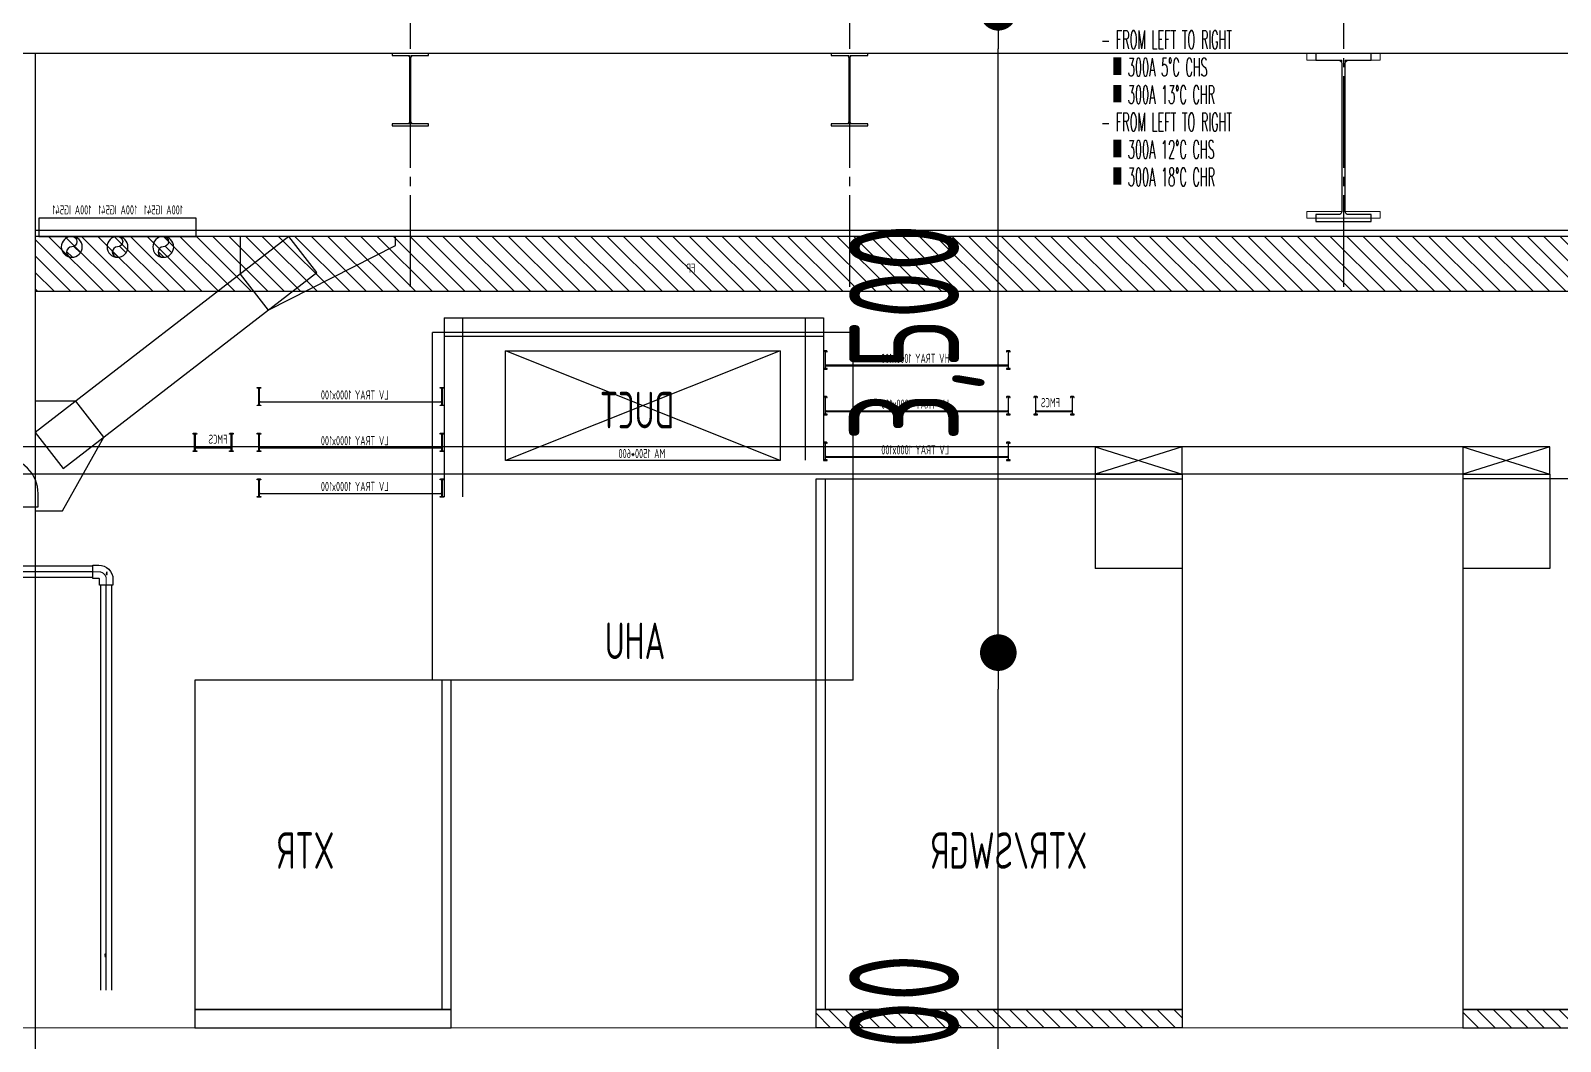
# Model space of a CAD drawing. Header units: millimetres. Extents: x -192235 to 515711, y 45168 to 947868.
# Drawn here: x 175325 to 183685, y 458325 to 463850 of the extents above; entities that cross this region are included whole.
import ezdxf
from ezdxf.enums import TextEntityAlignment as Align

# ---------------------------------------------------------------- set-up
doc = ezdxf.new("R2010")
doc.units = ezdxf.units.MM
doc.header["$LTSCALE"] = 1000
doc.header["$PDMODE"] = 1
doc.linetypes.add('CENTER', pattern=[50.8, 31.75, -6.35, 6.35, -6.35])
doc.linetypes.add('TPH12-SEC-@20-1$0$CENTERK0', pattern=[0.65, 0.5, -0.05, 0.05, -0.05])
for name, color, linetype in [('0317新路徑', 240, 'Continuous'), ('L10 電池室消防排水 動力管', 240, 'Continuous'), ('M-TXT', 3, 'Continuous'), ('TPH12-SEC-@20-1$0$KABE1', 252, 'Continuous'), ('TPH12-SEC-@20-1$0$SIN-M', 252, 'Continuous'), ('TPH12-SEC-@20-1$0$STEEL2', 252, 'Continuous'), ('TPH12-SEC-@20-1$0$STEEL3', 252, 'Continuous'), ('YFM1P-短$0$E-BWY-EQPM-N4', 40, 'Continuous'), ('YFM1P-短$0$E-XTR', 4, 'Continuous'), ('YFM1P-短$0$FS-LINE', 10, 'Continuous'), ('YFM1P-短$0$M-FOUN', 252, 'Continuous'), ('YFM1P-短$0$S-BEAM', 7, 'Continuous'), ('YFM1P-短$0$S-COL', 7, 'Continuous'), ('YFM1P-短$0$S-SLAB-SHOW.200K', 7, 'Continuous'), ('YFM1P-短$0$U-ELE', 2, 'Continuous'), ('YFM1P-短$0$U-TXT', 3, 'Continuous')]:
    doc.layers.add(name, color=color, linetype=linetype)
doc.styles.add('aa-txt', font='simplex.shx', dxfattribs={"width": 0.7, "bigfont": 'chineset.shx'})
doc.styles.add('Romans', font='romans.shx', dxfattribs={"width": 0.6, "bigfont": 'stsl.shx'})
doc.styles.add('TPH12-SEC-@20-1$0$dim-txt', font='isocp.shx', dxfattribs={"width": 0.7, "bigfont": 'chineset.shx'})
doc.styles.add('YFM1P-短$0$dim-txt', font='isocp.shx', dxfattribs={"width": 0.7, "bigfont": 'chineset.shx'})
doc.dimstyles.new('TPH12-SEC-@20-1$0$ARCH-dim-2000', dxfattribs={"dimscale": 2000, "dimtxt": 0.3, "dimasz": 0.1, "dimexe": 0.1, "dimexo": 0.1, "dimgap": 0.05, "dimtad": 1, "dimdec": 0, "dimrnd": 0.1, "dimdsep": 46, "dimlunit": 6, "dimtxsty": 'TPH12-SEC-@20-1$0$dim-txt', "dimblk": 'TPH12-SEC-@20-1$0$_Dot', "dimblk1": 'TPH12-SEC-@20-1$0$_Origin', "dimblk2": 'TPH12-SEC-@20-1$0$_Origin', "dimcen": 2, "dimclrd": 256, "dimclre": 256, "dimclrt": 256, "dimadec": 0, "dimazin": 0, "dimtfac": 1, "dimtdec": 1, "dimtix": 1, "dimtmove": 2, "dimatfit": 3, "dimldrblk": 'TPH12-SEC-@20-1$0$_Origin', "dimfxl": 1, "dimtvp": 1, "dimtolj": 1, "dimarcsym": 0})

# ---------------------------------------------------------------- blocks, each defined once
blk = doc.blocks.new('TPH12-SEC-@20-1$0$_Dot')
at = {"color": 0, "linetype": 'ByBlock', "lineweight": -2}
blk.add_line((-0.5, 0), (-1, 0), dxfattribs=at)
at = {"color": 0, "linetype": 'ByBlock', "const_width": 0.5}
blk.add_lwpolyline([(-0.25, 0, 1), (0.25, 0, 1)], format="xyb", close=True, dxfattribs=at)
blk = doc.blocks.new('*D905')
at = {"layer": 'DEFPOINTS', "color": 0, "transparency": 16777216}
for p in [(180613.4, 460450), (180613.4, 460450), (180613.4, 455950)]:
    blk.add_point(p, dxfattribs=at)
at = {"layer": 'TPH12-SEC-@20-1$0$SIN-M', "lineweight": -2, "transparency": 16777216}
blk.add_line((180613.4, 456150), (180613.4, 460250), dxfattribs=at)
at = {"layer": 'TPH12-SEC-@20-1$0$SIN-M', "lineweight": -2, "transparency": 16777216, "xscale": 200, "yscale": 200, "zscale": 200}
for p, rotation in [((180613.4, 460450), 90), ((180613.4, 455950), 270)]:
    blk.add_blockref('TPH12-SEC-@20-1$0$_Dot', p, dxfattribs=dict(at, rotation=rotation))
at = {"layer": 'TPH12-SEC-@20-1$0$SIN-M', "transparency": 16777216, "insert": (180168.4, 458200), "char_height": 600, "attachment_point": 5, "rotation": 90, "style": 'TPH12-SEC-@20-1$0$dim-txt'}
blk.add_mtext('\\A1;4,500', dxfattribs=at)
blk = doc.blocks.new('TPH12-SEC-@20-1$0$_Origin')
at = {"color": 0, "linetype": 'ByBlock', "lineweight": -2}
blk.add_line((0, 0), (-1, 0), dxfattribs=at)
blk.add_circle((0, 0), 0.5, dxfattribs=at)
blk = doc.blocks.new('*D906')
at = {"layer": 'DEFPOINTS', "color": 0, "transparency": 16777216}
for p in [(180613.4, 463950), (180613.4, 463950), (180613.4, 460450)]:
    blk.add_point(p, dxfattribs=at)
at = {"layer": 'TPH12-SEC-@20-1$0$SIN-M', "lineweight": -2, "transparency": 16777216}
blk.add_line((180613.4, 460650), (180613.4, 463750), dxfattribs=at)
at = {"layer": 'TPH12-SEC-@20-1$0$SIN-M', "lineweight": -2, "transparency": 16777216, "xscale": 200, "yscale": 200, "zscale": 200}
for p, rotation in [((180613.4, 463950), 90), ((180613.4, 460450), 270)]:
    blk.add_blockref('TPH12-SEC-@20-1$0$_Dot', p, dxfattribs=dict(at, rotation=rotation))
at = {"layer": 'TPH12-SEC-@20-1$0$SIN-M', "transparency": 16777216, "insert": (180168.4, 462200), "char_height": 600, "attachment_point": 5, "rotation": 90, "style": 'TPH12-SEC-@20-1$0$dim-txt'}
blk.add_mtext('\\A1;3,500', dxfattribs=at)
blk = doc.blocks.new('YFM1P-短$0$A$C3b3b58d8')
at = {"layer": 'YFM1P-短$0$E-BWY-EQPM-N4'}
for p, q in [((-125, 223.4), (350, 73.4)), ((350, 223.4), (-125, 73.4)), ((350, 223.4), (9603.7, 223.4)), ((1885, 223.4), (2360, 73.4)), ((2360, 223.4), (1885, 73.4)), ((-125, 73.4), (-125, -441.5)), ((350, 73.4), (9603.7, 73.4)), ((350, 73.4), (350, -441.5)), ((1885, 73.4), (1885, -441.5)), ((2360, 73.4), (2360, -441.5)), ((-125, -441.5), (350, -441.5)), ((1885, -441.5), (2360, -441.5))]:
    blk.add_line(p, q, dxfattribs=at)
for points in [[(-125, 73.4), (-125, 223.4), (350, 223.4), (350, 73.4)], [(1885, 73.4), (1885, 223.4), (2360, 223.4), (2360, 73.4)]]:
    blk.add_lwpolyline(points, close=True, dxfattribs=at)
blk = doc.blocks.new('*U1585')
for p, q in [((-1, 9.66), (-1, 9.5)), ((-1, 9.5), (-0.76, 9.5)), ((-0.76, 9.5), (-0.76, 9.66)), ((0.66, 10), (-0.66, 10)), ((-0.66, 9.76), (-0.12, 9.76)), ((-0.12, 9.76), (-0.12, 0.3)), ((0.12, 2.54), (0.12, 9.76)), ((0.12, 9.76), (0.66, 9.76)), ((0.76, 9.66), (0.76, 9.5)), ((0.76, 9.5), (1, 9.5)), ((1, 9.5), (1, 9.66)), ((99, 9.66), (99, 9.5)), ((99, 9.5), (99.24, 9.5)), ((99.24, 9.5), (99.24, 9.66)), ((100.66, 10), (99.34, 10)), ((99.34, 9.76), (99.88, 9.76)), ((99.88, 9.76), (99.88, 2.54)), ((100.12, 0.3), (100.12, 9.76)), ((100.12, 9.76), (100.66, 9.76)), ((100.76, 9.66), (100.76, 9.5)), ((100.76, 9.5), (101, 9.5)), ((101, 9.5), (101, 9.66)), ((-0.12, 0.3), (-1, 0.3)), ((-1, 0.3), (-1, 0)), ((-1, 0), (1, 0)), ((0.12, 1.84), (99.88, 1.84)), ((0.12, 0.3), (0.12, 1.84)), ((1, 0.3), (0.12, 0.3)), ((99.38, 2.04), (0.62, 2.04)), ((1, 0), (1, 0.3)), ((99.88, 0.3), (99, 0.3)), ((99, 0.3), (99, 0)), ((99, 0), (101, 0)), ((99.88, 1.84), (99.88, 0.3)), ((101, 0.3), (100.12, 0.3)), ((101, 0), (101, 0.3))]:
    blk.add_line(p, q)
for centre, radius, start, end in [((-0.66, 9.66), 0.34, 90, 180), ((-0.66, 9.66), 0.1, 90, 180), ((0.66, 9.66), 0.34, 360, 90), ((0.66, 9.66), 0.1, 360, 90), ((99.34, 9.66), 0.34, 90, 180), ((99.34, 9.66), 0.1, 90, 180), ((100.66, 9.66), 0.34, 0, 90), ((100.66, 9.66), 0.1, 360, 90), ((0.62, 2.54), 0.5, 180, 270), ((99.38, 2.54), 0.5, 270, 360)]:
    blk.add_arc(centre, radius, start, end)
blk = doc.blocks.new('*U1586')
for p, q in [((-1, 9.66), (-1, 9.5)), ((-1, 9.5), (-0.76, 9.5)), ((-0.76, 9.5), (-0.76, 9.66)), ((0.66, 10), (-0.66, 10)), ((-0.66, 9.76), (-0.12, 9.76)), ((-0.12, 9.76), (-0.12, 0.3)), ((0.12, 2.54), (0.12, 9.76)), ((0.12, 9.76), (0.66, 9.76)), ((0.76, 9.66), (0.76, 9.5)), ((0.76, 9.5), (1, 9.5)), ((1, 9.5), (1, 9.66)), ((19, 9.66), (19, 9.5)), ((19, 9.5), (19.24, 9.5)), ((19.24, 9.5), (19.24, 9.66)), ((20.66, 10), (19.34, 10)), ((19.34, 9.76), (19.88, 9.76)), ((19.88, 9.76), (19.88, 2.54)), ((20.12, 0.3), (20.12, 9.76)), ((20.12, 9.76), (20.66, 9.76)), ((20.76, 9.66), (20.76, 9.5)), ((20.76, 9.5), (21, 9.5)), ((21, 9.5), (21, 9.66)), ((-0.12, 0.3), (-1, 0.3)), ((-1, 0.3), (-1, 0)), ((-1, 0), (1, 0)), ((0.12, 1.84), (19.88, 1.84)), ((0.12, 0.3), (0.12, 1.84)), ((1, 0.3), (0.12, 0.3)), ((19.38, 2.04), (0.62, 2.04)), ((1, 0), (1, 0.3)), ((19.88, 0.3), (19, 0.3)), ((19, 0.3), (19, 0)), ((19, 0), (21, 0)), ((19.88, 1.84), (19.88, 0.3)), ((21, 0.3), (20.12, 0.3)), ((21, 0), (21, 0.3))]:
    blk.add_line(p, q)
for centre, radius, start, end in [((-0.66, 9.66), 0.34, 90, 180), ((-0.66, 9.66), 0.1, 90, 180), ((0.66, 9.66), 0.34, 360, 90), ((0.66, 9.66), 0.1, 360, 90), ((19.34, 9.66), 0.34, 90, 180), ((19.34, 9.66), 0.1, 90, 180), ((20.66, 9.66), 0.34, 0, 90), ((20.66, 9.66), 0.1, 360, 90), ((0.62, 2.54), 0.5, 180, 270), ((19.38, 2.54), 0.5, 270, 360)]:
    blk.add_arc(centre, radius, start, end)
blk = doc.blocks.new('YFM1P-短$0$A$Ccdcfd3cc')
at = {"layer": 'YFM1P-短$0$M-FOUN', "color": 6}
for p, q in [((0, 0), (0, 1900)), ((0, 1900), (2300, 1900)), ((2300, 0), (2300, 1900)), ((0, 0), (2300, 0))]:
    blk.add_line(p, q, dxfattribs=at)
blk = doc.blocks.new('YFM1P-短$0$剖面元素_3760_4', base_point=(73786.37, -4309.23))
at = {"layer": 'YFM1P-短$0$S-COL', "color": 8, "lineweight": 0}
for p, q in [((75251.37, -3819.23), (75251.37, -3376.73)), ((75321.37, -3819.23), (75321.37, -3376.73)), ((75251.37, -4189.23), (75251.37, -3834.23)), ((75321.37, -4189.23), (75321.37, -3883.03))]:
    blk.add_line(p, q, dxfattribs=at)
blk = doc.blocks.new('YFM1P-短$0$剖面元素_3895_4', base_point=(73786.37, -4309.23))
at = {"layer": 'YFM1P-短$0$S-BEAM', "color": 2, "lineweight": 0}
for p, q in [((74516.37, -3286.73), (74516.37, -3290.33)), ((74535.42, -3290.33), (74516.37, -3290.33)), ((74535.42, -3290.33), (74535.42, -3373.13)), ((74537.32, -3290.33), (74537.32, -3373.13)), ((74556.37, -3290.33), (74537.32, -3290.33)), ((74556.37, -3286.73), (74556.37, -3290.33)), ((74516.37, -3373.13), (74516.37, -3376.73)), ((74535.42, -3373.13), (74516.37, -3373.13)), ((74556.37, -3376.73), (74516.37, -3376.73)), ((74556.37, -3373.13), (74537.32, -3373.13)), ((74556.37, -3373.13), (74556.37, -3376.73))]:
    blk.add_line(p, q, dxfattribs=at)
blk = doc.blocks.new('YFM1P-短$0$剖面元素_3905_4', base_point=(73786.37, -4309.23))
at = {"layer": 'YFM1P-短$0$S-BEAM', "color": 2, "lineweight": 0}
for p, q in [((75036.42, -3286.73), (75036.42, -3287.83)), ((75046.02, -3287.83), (75036.42, -3287.83)), ((75046.02, -3287.83), (75046.02, -3325.23)), ((75046.72, -3287.83), (75046.72, -3325.23)), ((75056.32, -3287.83), (75046.72, -3287.83)), ((75056.32, -3286.73), (75056.32, -3287.83)), ((75036.42, -3325.23), (75036.42, -3326.33)), ((75046.02, -3325.23), (75036.42, -3325.23)), ((75056.32, -3326.33), (75036.42, -3326.33)), ((75056.32, -3325.23), (75046.72, -3325.23)), ((75056.32, -3325.23), (75056.32, -3326.33))]:
    blk.add_line(p, q, dxfattribs=at)
blk = doc.blocks.new('YFM1P-短$0$剖面元素_3925_4', base_point=(73786.37, -4309.23))
at = {"layer": 'YFM1P-短$0$S-BEAM', "color": 2, "lineweight": 0}
for p, q in [((74796.42, -3286.73), (74796.42, -3287.83)), ((74806.02, -3287.83), (74796.42, -3287.83)), ((74806.02, -3287.83), (74806.02, -3325.23)), ((74806.72, -3287.83), (74806.72, -3325.23)), ((74816.32, -3287.83), (74806.72, -3287.83)), ((74816.32, -3286.73), (74816.32, -3287.83)), ((74796.42, -3325.23), (74796.42, -3326.33)), ((74806.02, -3325.23), (74796.42, -3325.23)), ((74816.32, -3326.33), (74796.42, -3326.33)), ((74816.32, -3325.23), (74806.72, -3325.23)), ((74816.32, -3325.23), (74816.32, -3326.33))]:
    blk.add_line(p, q, dxfattribs=at)
blk = doc.blocks.new('YFM1P-短$0$剖面元素_4467_4', base_point=(73786.37, -4309.23))
at = {"layer": 'YFM1P-短$0$S-SLAB-SHOW.200K', "color": 1, "lineweight": 0}
blk.add_line((75326.37, -3819.23), (73841.37, -3819.23), dxfattribs=at)
blk = doc.blocks.new('YFM1P-短$0$A$Cec50b6d4')
at = {"layer": 'YFM1P-短$0$S-BEAM', "lineweight": 0}
for name in ['YFM1P-短$0$剖面元素_3895_4', 'YFM1P-短$0$剖面元素_3925_4', 'YFM1P-短$0$剖面元素_3905_4']:
    blk.add_blockref(name, (0, 0), dxfattribs=at)
at = {"layer": 'YFM1P-短$0$S-COL', "lineweight": 0}
blk.add_blockref('YFM1P-短$0$剖面元素_3760_4', (0, 0), dxfattribs=at)
at = {"layer": 'YFM1P-短$0$S-SLAB-SHOW.200K', "lineweight": 0}
blk.add_blockref('YFM1P-短$0$剖面元素_4467_4', (0, 0), dxfattribs=at)
blk = doc.blocks.new('YFM1P-短')
at = {"layer": 'YFM1P-短$0$E-XTR'}
h = blk.add_hatch(dxfattribs=at)
h.set_pattern_fill('ANSI31', color=256, scale=20, style=0)
h.set_pattern_definition([(45, (20356.235, 447916.99), (-44.90128, 44.90128), [])])
h.paths.add_polyline_path([(114650, 462425), (114650, 462725), (100350, 462725), (100350, 462425)])
h = blk.add_hatch(dxfattribs=at)
h.set_pattern_fill('ANSI31', color=256, scale=20, style=0)
h.set_pattern_definition([(45, (11763.22, 443891.99), (-44.90128, 44.90128), [])])
h.paths.add_polyline_path([(104847.3, 458500), (104847.3, 458400), (106847.3, 458400), (106847.3, 458500)])
h = blk.add_hatch(dxfattribs=at)
h.set_pattern_fill('ANSI31', color=256, scale=20, style=0)
h.set_pattern_definition([(45, (12161.84, 443891.99), (-44.90128, 44.90128), [])])
h.paths.add_polyline_path([(110382.3, 458500), (110382.3, 458400), (108382.3, 458400), (108382.3, 458500)])
at = {"layer": 'YFM1P-短$0$FS-LINE'}
h = blk.add_hatch(dxfattribs=at)
h.set_pattern_fill('ANSI31', color=256, scale=15, style=0)
h.set_pattern_definition([(45, (76633.756, 398609.82), (-33.67596, 33.67596), [])])
edge = h.paths.add_edge_path()
edge.add_arc((113950, 462667.9), 57.2, 90, 270)
edge.add_arc((113950, 462639.3), 28.6, 270, 450)
edge.add_arc((113950, 462696.4), 28.6, 90, 270, ccw=False)
h = blk.add_hatch(dxfattribs=at)
h.set_pattern_fill('ANSI31', color=256, scale=15, style=0)
h.set_pattern_definition([(45, (76883.756, 398609.82), (-33.67596, 33.67596), [])])
edge = h.paths.add_edge_path()
edge.add_arc((114200, 462667.9), 57.2, 90, 270)
edge.add_arc((114200, 462639.3), 28.6, 270, 450)
edge.add_arc((114200, 462696.4), 28.6, 90, 270, ccw=False)
h = blk.add_hatch(dxfattribs=at)
h.set_pattern_fill('ANSI31', color=256, scale=15, style=0)
h.set_pattern_definition([(45, (77133.756, 398609.82), (-33.67596, 33.67596), [])])
edge = h.paths.add_edge_path()
edge.add_arc((114450, 462667.9), 57.2, 90, 270)
edge.add_arc((114450, 462639.3), 28.6, 270, 450)
edge.add_arc((114450, 462696.4), 28.6, 90, 270, ccw=False)
at = {"layer": 'YFM1P-短$0$E-XTR'}
for p, q in [((110332.3, 461400), (110332.3, 458500)), ((112427.3, 460300), (112427.3, 458500))]:
    blk.add_line(p, q, dxfattribs=at)
for points in [[(100350, 462725), (114650, 462725), (114650, 462425), (100350, 462425)], [(104847.3, 461400), (106847.3, 461400), (106847.3, 458500), (104847.3, 458500)], [(110382.3, 461400), (108382.3, 461400), (108382.3, 458500), (110382.3, 458500)], [(112377.3, 460300), (113777.3, 460300), (113777.3, 458500), (112377.3, 458500)], [(104847.3, 458500), (106847.3, 458500), (106847.3, 458400), (104847.3, 458400)], [(110382.3, 458500), (108382.3, 458500), (108382.3, 458400), (110382.3, 458400)], [(112377.3, 458500), (113777.3, 458500), (113777.3, 458400), (112377.3, 458400)]]:
    blk.add_lwpolyline(points, close=True, dxfattribs=at)
at = {"layer": 'YFM1P-短$0$FS-LINE'}
blk.add_lwpolyline([(113770, 462825), (114630, 462825), (114630, 462725), (113770, 462725)], close=True, dxfattribs=at)
for points in [[(113950, 462725, 1), (113950, 462667.9, -1), (113950, 462610.7, -1)], [(114200, 462725, 1), (114200, 462667.9, -1), (114200, 462610.7, -1)], [(114450, 462725, 1), (114450, 462667.9, -1), (114450, 462610.7, -1)]]:
    blk.add_lwpolyline(points, format="xyb", close=True, dxfattribs=at)
for centre in [(113950, 462667.9), (114200, 462667.9), (114450, 462667.9)]:
    blk.add_circle(centre, 57.2, dxfattribs=at)
at = {"layer": 'YFM1P-短$0$M-FOUN', "color": 1}
for p, q in [((112079, 462100), (110579, 462100)), ((110579, 462100), (110579, 461500)), ((110579, 461500), (112079, 462100)), ((110579, 462100), (112079, 461500)), ((112079, 461500), (112079, 462100)), ((110579, 461500), (112079, 461500))]:
    blk.add_line(p, q, dxfattribs=at)
at = {"layer": 'YFM1P-短$0$U-ELE'}
for p, q in [((112415, 462279.8), (110342.3, 462279.8)), ((110342.3, 462279.8), (110342.3, 461501.5)), ((110442.3, 462279.8), (110442.3, 461501.5)), ((112315, 462279.8), (112315, 461300.7)), ((112415, 462279.8), (112415, 461300.7)), ((112415, 462179.8), (110342.3, 462179.8))]:
    blk.add_line(p, q, dxfattribs=at)
at = {"layer": 'YFM1P-短$0$M-FOUN', "xscale": 10, "yscale": 10, "zscale": 10}
blk.add_blockref('YFM1P-短$0$A$Cec50b6d4', (100000, 453500), dxfattribs=at)
at = {"layer": 'YFM1P-短$0$M-FOUN'}
for name, p in [('YFM1P-短$0$A$C3b3b58d8', (106497.3, 461351.9)), ('YFM1P-短$0$A$Ccdcfd3cc', (110179, 460300))]:
    blk.add_blockref(name, p, dxfattribs=at)
at = {"layer": 'YFM1P-短$0$U-ELE', "yscale": 10, "zscale": 10}
for name, p, xscale in [('*U1585', (110332.3, 462000), -10), ('*U1586', (109182.3, 461750), -10), ('*U1585', (110332.3, 461750), -10), ('*U1585', (112427.3, 461800), 10), ('*U1585', (110332.3, 461500), -10), ('*U1585', (112427.3, 461550), 10), ('*U1586', (113577.3, 461550), 10), ('*U1585', (112427.3, 461300), 10)]:
    blk.add_blockref(name, p, dxfattribs=dict(at, xscale=xscale))
at = {"layer": 'YFM1P-短$0$FS-LINE', "style": 'YFM1P-短$0$dim-txt', "width": 0.7}
for p in [(113950, 462870), (114200, 462870), (114450, 462870)]:
    blk.add_text('100A IG541', height=50, dxfattribs=at).set_placement(p, align=Align.MIDDLE)
at = {"layer": 'YFM1P-短$0$U-TXT', "style": 'YFM1P-短$0$dim-txt', "width": 0.7}
for s, height, p in [('FP', 50, (111042.7, 462526.4)), ('HV TRAY 1000x100', 50, (109652.4, 462033.5)), ('FMCS', 50, (109049.9, 461791.4)), ('LV TRAY 1000x100', 50, (109655.9, 461783.5)), ('DUCT', 200, (111157.5, 461675.5)), ('LV TRAY 1000x100', 50, (112718.7, 461833.5)), ('LV TRAY 1000x100', 50, (109655.9, 461533.5)), ('LV TRAY 1000x100', 50, (112718.7, 461583.5)), ('FMCS', 50, (113599.8, 461591.4)), ('MA 1500*600', 50, (111206.4, 461513.1)), ('LV TRAY 1000x100', 50, (112718.7, 461333.5)), ('AHU', 200, (111206.4, 460414.3)), ('XTR/SWGR', 200, (108900.5, 459268.4)), ('XTR', 200, (113014.8, 459268.4))]:
    blk.add_text(s, height=height, dxfattribs=at).set_placement(p)
blk = doc.blocks.new('*U371')
at = {"color": 0, "lineweight": -2}
blk.add_lwpolyline([(173, -96), (173, 96), (101, 96, 0.414214), (-96, -101), (-96, -173), (96, -173), (96, -101, -0.414214), (101, -96)], format="xyb", close=True, dxfattribs=at)
at = {"color": 40, "linetype": 'CENTER', "lineweight": 15, "ltscale": 0.8}
blk.add_lwpolyline([(0, -173), (0, -101, -0.414214), (101, 0), (173, 0)], format="xyb", dxfattribs=at)
at = {"layer": 'DEFPOINTS'}
blk.add_point((0, 0), dxfattribs=at)
at = {"layer": 'DEFPOINTS', "style": 'Romans', "width": 0.6}
blk.add_text('VP 150A', height=5, dxfattribs=at).set_placement((0, 0))
blk = doc.blocks.new('*U390')
at = {"color": 0, "lineweight": -2}
for p, q in [((-3115.1, 30.5), (1436.6, 30.5)), ((-3115.1, -30.5), (1436.6, -30.5))]:
    blk.add_line(p, q, dxfattribs=at)
at = {"color": 40, "linetype": 'CENTER', "ltscale": 0.5}
blk.add_line((-3115.1, 0), (1436.6, 0), dxfattribs=at)
at = {"layer": 'DEFPOINTS', "style": 'Romans', "width": 0.6}
blk.add_attdef('Size', (-41.4, 3.6), '', height=5, dxfattribs=at)
blk = doc.blocks.new('*U391')
at = {"color": 0, "lineweight": -2}
blk.add_lwpolyline([(36.5, -41.5), (36.5, -74), (-36.5, -74), (-36.5, -41.5, -0.414214), (41.5, 36.5), (74, 36.5), (74, -36.5), (41.5, -36.5, 0.414214)], format="xyb", close=True, dxfattribs=at)
at = {"color": 40, "linetype": 'CENTER', "lineweight": 15, "ltscale": 0.2}
blk.add_lwpolyline([(74, 0), (41.5, 0, 0.414214), (0, -41.5), (0, -74)], format="xyb", dxfattribs=at)
at = {"layer": 'DEFPOINTS', "style": 'Romans', "width": 0.6}
blk.add_text('VP 50A', height=5, dxfattribs=at).set_placement((0, 0))
blk = doc.blocks.new('*U392')
at = {"color": 0, "lineweight": -2}
for p, q in [((-223, 30.5), (1989.8, 30.5)), ((-223, -30.5), (1989.8, -30.5))]:
    blk.add_line(p, q, dxfattribs=at)
at = {"color": 40, "linetype": 'CENTER', "ltscale": 0.5}
blk.add_line((-223, 0), (1989.8, 0), dxfattribs=at)
at = {"layer": 'DEFPOINTS', "style": 'Romans', "width": 0.6}
blk.add_attdef('Size', (-41.4, 3.6), '', height=5, dxfattribs=at)
blk = doc.blocks.new('TPH12-SEC-@20-1')
at = {"layer": 'DEFPOINTS', "linetype": 'TPH12-SEC-@20-1$0$CENTERK0'}
for p, q in [((177400, 467500), (177400, 462400)), ((179800, 467500), (179800, 462400)), ((182500, 467500), (182500, 462400))]:
    blk.add_line(p, q, dxfattribs=at)
at = {"layer": 'TPH12-SEC-@20-1$0$KABE1'}
blk.add_line((190390, 463725), (99610, 463725), dxfattribs=at)
at = {"layer": 'TPH12-SEC-@20-1$0$STEEL2'}
for points in [[(177499.5, 463725), (177300.5, 463725), (177300.5, 463714), (177383.5, 463714, -0.414214), (177396.5, 463701), (177396.5, 463353, -0.414214), (177383.5, 463340), (177300.5, 463340), (177300.5, 463329), (177499.5, 463329), (177499.5, 463340), (177416.5, 463340, -0.414214), (177403.5, 463353), (177403.5, 463701, -0.414214), (177416.5, 463714), (177499.5, 463714)], [(179899.5, 463725), (179700.5, 463725), (179700.5, 463714), (179783.5, 463714, -0.414214), (179796.5, 463701), (179796.5, 463353, -0.414214), (179783.5, 463340), (179700.5, 463340), (179700.5, 463329), (179899.5, 463329), (179899.5, 463340), (179816.5, 463340, -0.414214), (179803.5, 463353), (179803.5, 463701, -0.414214), (179816.5, 463714), (179899.5, 463714)], [(182651.5, 463725), (182348.5, 463725), (182348.5, 463688), (182472.5, 463688, -0.414214), (182490.5, 463670), (182490.5, 462862, -0.414214), (182472.5, 462844), (182348.5, 462844), (182348.5, 462807), (182651.5, 462807), (182651.5, 462844), (182527.5, 462844, -0.414214), (182509.5, 462862), (182509.5, 463670, -0.414214), (182527.5, 463688), (182651.5, 463688)]]:
    blk.add_lwpolyline(points, format="xyb", close=True, dxfattribs=at)
at = {"layer": 'TPH12-SEC-@20-1$0$STEEL3'}
blk.add_line((175350, 463725), (175350, 455050), dxfattribs=at)
at = {"layer": 'TPH12-SEC-@20-1$0$STEEL3', "linetype": 'Continuous'}
for p, q in [((189650, 462757), (175350, 462757)), ((189650, 462725), (175350, 462725))]:
    blk.add_line(p, q, dxfattribs=at)
blk.add_lwpolyline([(175502.9, 461455.8), (176888.9, 462527.2), (176736, 462725), (175350, 461653.6)], close=True, dxfattribs=at)
for points in [[(176469.9, 462725), (176469.9, 462519.3), (176622.8, 462321.5), (177319.9, 462675), (177319.9, 462725)], [(175350, 461225), (175500, 461225), (175724.7, 461627.2), (175571.8, 461825), (175350, 461825)]]:
    blk.add_lwpolyline(points, dxfattribs=at)
at = {"layer": 'TPH12-SEC-@20-1$0$SIN-M'}
for p1, p2, picture, middle in [((180613.4, 460450), (180613.4, 463950), '*D906', (180168.4, 462200)), ((180613.4, 455950), (180613.4, 460450), '*D905', (180168.4, 458200))]:
    dim = blk.add_aligned_dim(p1=p1, p2=p2, distance=0, dimstyle='TPH12-SEC-@20-1$0$ARCH-dim-2000', dxfattribs=at)
    dim.commit()
    dim.dimension.update_dxf_attribs({"geometry": picture, "text_midpoint": middle})

msp = doc.modelspace()

# ---------------------------------------------------------------- block references
msp.add_blockref('TPH12-SEC-@20-1', (0, 0))

# ---------------------------------------------------------------- next in the draw order: block references
at = {"xscale": -1}
msp.add_blockref('YFM1P-短', (290000, 0), dxfattribs=at)
at = {"layer": '0317新路徑'}
for name, p, rotation in [('*U390', (172549.53213, 460892), 180), ('*U392', (175738.61077, 458828.15619), 90.00000000002758)]:
    msp.add_blockref(name, p, dxfattribs=dict(at, rotation=rotation)).add_auto_attribs({'Size': 'VP 50A'})
at = {"layer": '0317新路徑', "rotation": 270}
msp.add_blockref('*U391', (175738.61077, 460892), dxfattribs=at)
at = {"layer": 'L10 電池室消防排水 動力管', "rotation": 270}
msp.add_blockref('*U371', (175270.28807, 461419.975), dxfattribs=at)

# ---------------------------------------------------------------- next in the draw order: texts
at = {"layer": 'M-TXT', "style": 'aa-txt', "width": 0.45}
for s, p in [('- FROM LEFT TO RIGHT', (181175, 463800)), ('  ■ 300A 5%%DC CHS', (181175, 463650)), ('  ■ 300A 13%%DC CHR', (181175, 463500)), ('- FROM LEFT TO RIGHT', (181175, 463350)), ('  ■ 300A 12%%DC CHS', (181175, 463200)), ('  ■ 300A 18%%DC CHR', (181175, 463050))]:
    msp.add_text(s, height=100, dxfattribs=at).set_placement(p, align=Align.MIDDLE_LEFT)

doc.saveas('drawing.dxf')
